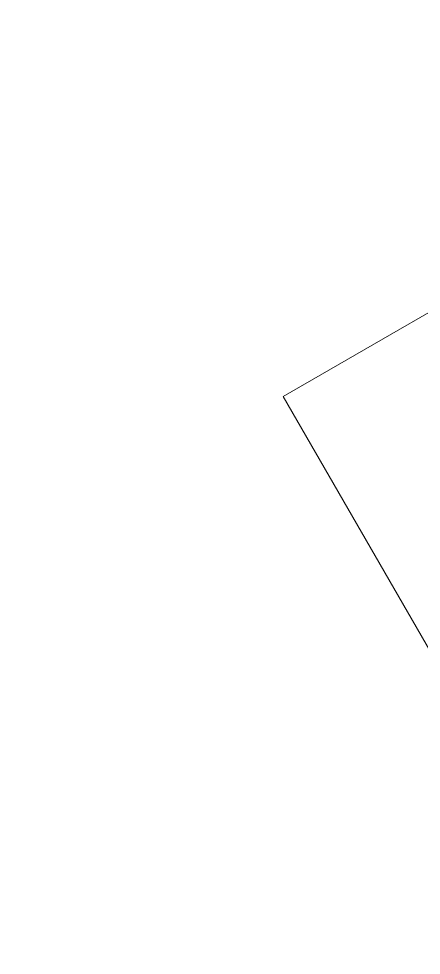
# Model space of a CAD drawing. Header units: millimetres. Extents: x 1.5 to 37.9, y -0.3 to 12.6.
# Drawn here: x 5.567 to 5.6355, y 2.9237 to 3.0831 of the extents above; entities that cross this region are included whole.
import ezdxf

# ---------------------------------------------------------------- set-up
doc = ezdxf.new("R2010")
doc.units = ezdxf.units.MM
doc.linetypes.add('ACAD_ISO02W100', pattern=[15, 12, -3])
for name, color, linetype, lineweight in [('0.2', 6, 'Continuous', 15), ('0.3', 4, 'Continuous', 20), ('0.6', 1, 'Continuous', 60)]:
    doc.layers.add(name, color=color, linetype=linetype, lineweight=lineweight)

msp = doc.modelspace()

# ---------------------------------------------------------------- hatches: boundary and pattern name
at = {"layer": '0.6'}
h = msp.add_hatch(color=256, dxfattribs=at)
h.dxf.hatch_style = 1
h.paths.add_polyline_path([(5.721315849492544, 2.959849289793217, 0.08442303792866253), (5.685209697194823, 2.946906820422959), (5.683042577773845, 2.945655709138291, 0.2192200407517926), (5.628633139869004, 2.866917814162858), (5.662684311499147, 2.866917814162858, -0.2756914975755024), (5.721315849492543, 2.925775059092724)])
h.paths.add_polyline_path([(5.761315849492543, 2.959849289793217), (5.761315849492543, 2.925775059092724, -0.2756914975754993), (5.819947387485938, 2.866917814162858), (5.853998559116079, 2.866917814162858, 0.3153711810678587)])
h.paths.add_polyline_path([(5.853891314861775, 2.826917814162858), (5.819793624194705, 2.826917814162858, -0.27362447308956), (5.761315849492541, 2.768664510358074), (5.761315849492543, 2.734590279657582, 0.3138979233342074)])
h.paths.add_polyline_path([(5.66283807479038, 2.826917814162857), (5.62874038412331, 2.826917814162858, 0.1943121291490922), (5.674414384069157, 2.754431858053741), (5.694412291748489, 2.742886368780306, 0.06176384120838333), (5.721315849492543, 2.734590279657582), (5.721315849492543, 2.768664510358074, -0.273624473089554)])

# ---------------------------------------------------------------- linework, layer by layer
at = {"layer": '0.2', "linetype": 'ACAD_ISO02W100', "ltscale": 0.02, "extrusion": (0.103205305816057, -0.1787579820458328, 0.9784652516601271)}
msp.add_lwpolyline([(6.394526797850363, 2.320593445639223), (6.394526797850361, 0.2295923511755674)], dxfattribs=at)
at = {"layer": '0.2', "linetype": 'ACAD_ISO02W100', "ltscale": 0.02, "extrusion": (0.1031051730814183, -0.1785828999707068, 0.9785077777523812)}
msp.add_lwpolyline([(6.416105589664091, 2.307318531604206), (6.41610558966409, 0.2291990419297703)], dxfattribs=at)
at = {"layer": '0.2', "linetype": 'ACAD_ISO02W100', "ltscale": 0.02, "extrusion": (0.1031051730814183, -0.1785828999707071, 0.9785077777523812)}
msp.add_lwpolyline([(6.373188342719831, 0.2292526861692757), (6.373188342719832, 2.307575685620313)], dxfattribs=at)
at = {"layer": '0.2'}
for points in [[(5.612016538904566, 3.018815949227637), (5.655318361481377, 3.043814755637737)], [(5.612016538904566, 3.018815949227637), (5.652014715752781, 2.94953286435997)]]:
    msp.add_lwpolyline(points, dxfattribs=at)
at = {"layer": '0.3'}
msp.add_circle((5.741315849492542, 2.847219784725399, 1.178272972152768), 0.1143914569005112, dxfattribs=at)

doc.saveas('drawing.dxf')
